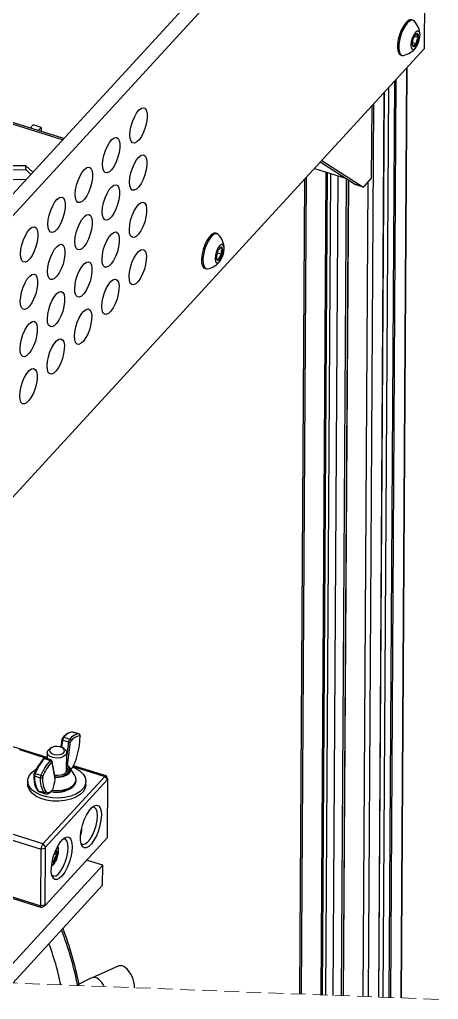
# Model space of a CAD drawing. Header units: millimetres. Extents: x -11 to 294, y 0 to 216.
# Drawn here: x 208.7 to 244.7, y 47.1 to 131.4 of the extents above; entities that cross this region are included whole.
import ezdxf

# ---------------------------------------------------------------- set-up
doc = ezdxf.new("R2010")
doc.units = ezdxf.units.MM
doc.linetypes.add('HIDDEN', pattern=[1.905, 1.27, -0.635])

msp = doc.modelspace()

# ---------------------------------------------------------------- linework, layer by layer
at = {"color": 7, "linetype": 'Continuous', "lineweight": 25}
for p, q in [((243.632, 151.343), (243.494, 128.83)), ((174.487, 77.791), (240.142, 149.396)), ((174.498, 79.662), (238.216, 149.153)), ((242.541, 131.304), (242.42, 131.342)), ((212.517, 121.125), (182.389, 130.586)), ((242.666, 129.921), (243.023, 129.809)), ((242.488, 129.372), (242.855, 129.257)), ((243.494, 128.83), (170.681, 49.419)), ((241.471, 128.321), (241.592, 128.283)), ((241.552, 47.196), (242.042, 127.246)), ((239.612, 47.271), (240.089, 125.116)), ((239.991, 47.256), (240.47, 125.532)), ((238.99, 117.702), (239.028, 123.959)), ((209.889, 122.291), (209.647, 122.026)), ((210.575, 122.076), (209.889, 122.291)), ((210.575, 122.076), (210.332, 121.811)), ((210.575, 122.076), (210.572, 121.736)), ((237.504, 117.193), (234.566, 119.093)), ((234.707, 119.246), (238.24, 116.962)), ((208.104, 118.428), (209.258, 118.447)), ((209.26, 118.785), (208.106, 118.767)), ((209.258, 118.447), (209.26, 118.785)), ((209.258, 118.447), (209.69, 118.042)), ((209.858, 118.225), (209.26, 118.785)), ((234.07, 118.551), (236.666, 117.736)), ((235.038, 47.447), (235.471, 118.111)), ((208.175, 117.602), (209.303, 117.62)), ((233.21, 117.613), (232.781, 47.534)), ((235.678, 47.422), (236.11, 117.91)), ((236.391, 47.395), (236.821, 117.635)), ((236.96, 117.545), (236.531, 47.389)), ((238.24, 116.962), (237.504, 117.193)), ((237.516, 117.188), (238.252, 116.957)), ((238.35, 117.004), (238.99, 117.702)), ((225.704, 112.941), (225.583, 112.979)), ((225.713, 111.294), (226.131, 111.163)), ((225.661, 110.779), (225.879, 110.71)), ((224.634, 109.958), (224.755, 109.92)), ((208.815, 68.605), (192.866, 73.614)), ((213.275, 70.07), (213.269, 70.07)), ((213.331, 70.068), (213.821, 69.914)), ((213.829, 69.912), (213.339, 70.066)), ((212.362, 69.428), (212.273, 68.786)), ((212.437, 69.37), (212.927, 69.216)), ((212.543, 69.624), (213.033, 69.47)), ((212.832, 67.179), (213.112, 69.217)), ((211.109, 67.885), (208.815, 68.605)), ((211.111, 68.315), (211.108, 67.765)), ((211.505, 68.739), (211.365, 68.661)), ((212.528, 68.654), (212.389, 68.734)), ((212.769, 66.786), (212.778, 68.304)), ((210.86, 67.789), (211.35, 67.635)), ((211.419, 67.667), (210.928, 67.821)), ((211.773, 66.025), (211.514, 67.473)), ((211.528, 67.536), (211.526, 67.545)), ((211.776, 66.151), (211.528, 67.536)), ((213.472, 66.329), (213.006, 67.041)), ((213.006, 67.041), (213.031, 66.998)), ((216.157, 66.3), (213.361, 67.178)), ((209.429, 65.856), (209.428, 65.586)), ((210.018, 66.299), (210.508, 66.145)), ((210.066, 66.508), (210.557, 66.354)), ((210.735, 60.446), (216.059, 66.252)), ((216.278, 65.98), (210.954, 60.174)), ((213.587, 65.948), (213.578, 66.042)), ((214.428, 65.555), (214.429, 65.826)), ((216.059, 66.252), (216.278, 65.98)), ((216.313, 65.981), (216.198, 66.256)), ((216.287, 61.078), (216.317, 65.955)), ((210.318, 65.011), (210.808, 64.857)), ((210.444, 64.92), (210.934, 64.766)), ((211.495, 65.005), (211.524, 65.036)), ((211.515, 65.06), (211.559, 65.108)), ((211.54, 65.059), (211.523, 65.037)), ((211.54, 65.059), (211.559, 65.108)), ((213.206, 65.272), (213.253, 65.308)), ((210.735, 60.446), (203.393, 62.752)), ((203.264, 62.301), (210.577, 60.004)), ((210.924, 55.161), (216.248, 60.968)), ((210.547, 55.127), (210.577, 60.004)), ((210.915, 60.063), (210.577, 60.004)), ((210.735, 60.446), (210.954, 60.174)), ((210.915, 60.063), (210.885, 55.186)), ((211.553, 59.048), (211.725, 58.994)), ((211.711, 59.59), (211.938, 59.519)), ((215.875, 58.616), (214.49, 59.051)), ((206.639, 48.542), (215.875, 58.616)), ((215.865, 56.895), (215.875, 58.616)), ((203.235, 57.424), (210.547, 55.127)), ((213.241, 57.689), (213.304, 57.729)), ((213.304, 57.757), (213.304, 57.729)), ((203.262, 57.286), (210.604, 54.98)), ((208.152, 48.483), (215.865, 56.895)), ((210.885, 55.186), (210.547, 55.127)), ((210.662, 54.993), (210.914, 55.153)), ((217.267, 49.948), (214.967, 48.941))]:
    msp.add_line(p, q, dxfattribs=at)
at = {"color": 8, "linetype": 'Continuous', "lineweight": 25}
for p, q in [((212.407, 121.005), (182.202, 130.49)), ((241.514, 47.197), (242.003, 127.204)), ((240.492, 47.237), (240.975, 126.082)), ((240.627, 47.231), (241.111, 126.23)), ((239.601, 47.271), (240.077, 125.103)), ((238.714, 47.305), (239.185, 124.13)), ((234.639, 47.462), (235.072, 118.236)), ((234.774, 47.457), (235.207, 118.194)), ((232.959, 47.527), (233.389, 117.809)), ((236.584, 47.387), (237.014, 117.511)), ((238.264, 47.323), (238.693, 117.378)), ((213.331, 70.068), (213.339, 70.066)), ((212.352, 68.753), (212.437, 69.37)), ((212.927, 69.216), (212.777, 68.124)), ((213.829, 69.912), (213.821, 69.914)), ((208.717, 68.558), (211.108, 67.807)), ((213.324, 67.111), (216.059, 66.252))]:
    msp.add_line(p, q, dxfattribs=at)
at = {"color": 7, "linetype": 'HIDDEN', "lineweight": 18}
msp.add_line((244.726, 47.073), (192.842, 49.073), dxfattribs=at)
at = {"color": 7, "linetype": 'Continuous', "lineweight": 25, "flags": 128}
for points in [[(242.42, 131.342), (242.306, 131.349), (242.117, 131.266), (241.916, 131.076), (241.716, 130.794), (241.534, 130.44), (241.382, 130.041), (241.272, 129.627), (241.211, 129.228), (241.206, 128.874), (241.255, 128.59)], [(242.646, 131.237), (242.59, 131.282), (242.428, 131.311), (242.239, 131.228), (242.037, 131.038), (241.838, 130.756), (241.655, 130.402), (241.503, 130.003), (241.393, 129.589), (241.333, 129.19), (241.327, 128.835), (241.376, 128.552)], [(242.363, 129.151), (242.391, 128.924), (242.474, 128.797), (242.6, 128.788), (242.75, 128.9), (242.9, 129.114), (243.028, 129.4), (243.114, 129.712), (243.146, 130.004), (243.118, 130.231), (243.034, 130.358), (242.908, 130.367), (242.759, 130.255), (242.609, 130.04), (242.481, 129.755), (242.394, 129.443), (242.363, 129.151)], [(242.922, 130.13), (242.893, 130.132), (242.861, 130.124), (242.828, 130.107), (242.793, 130.081), (242.758, 130.047), (242.722, 130.004), (242.687, 129.954), (242.653, 129.898)], [(243.023, 129.809), (243.026, 129.873), (243.024, 129.931), (243.017, 129.984), (243.006, 130.03), (242.991, 130.068), (242.971, 130.097), (242.948, 130.118), (242.922, 130.13)], [(242.486, 129.346), (242.483, 129.282), (242.485, 129.223), (242.492, 129.17), (242.503, 129.125), (242.518, 129.087), (242.537, 129.057), (242.56, 129.036), (242.587, 129.025)], [(242.587, 129.025), (242.616, 129.023), (242.648, 129.03), (242.681, 129.047), (242.716, 129.073), (242.751, 129.108), (242.787, 129.15), (242.822, 129.2), (242.855, 129.257)], [(241.255, 128.59), (241.355, 128.399), (241.471, 128.321)], [(241.376, 128.552), (241.476, 128.361), (241.62, 128.276), (241.717, 128.277)], [(218.236, 121.122), (218.211, 121.44), (218.24, 121.818), (218.323, 122.228), (218.453, 122.641), (218.62, 123.024), (218.812, 123.351), (219.015, 123.596), (219.214, 123.741), (219.393, 123.776), (219.54, 123.698), (219.644, 123.513), (219.696, 123.234), (219.694, 122.883), (219.637, 122.485), (219.53, 122.07), (219.38, 121.668), (219.199, 121.309), (218.999, 121.021), (218.797, 120.824), (218.606, 120.733), (218.442, 120.755), (218.315, 120.888), (218.236, 121.122)], [(215.887, 118.56), (215.862, 118.878), (215.892, 119.256), (215.975, 119.667), (216.104, 120.079), (216.272, 120.463), (216.464, 120.789), (216.666, 121.034), (216.865, 121.179), (217.044, 121.214), (217.191, 121.137), (217.295, 120.951), (217.348, 120.673), (217.345, 120.321), (217.288, 119.923), (217.181, 119.508), (217.031, 119.106), (216.85, 118.748), (216.651, 118.459), (216.448, 118.262), (216.258, 118.171), (216.093, 118.193), (215.966, 118.326), (215.887, 118.56)], [(218.211, 117.058), (218.186, 117.376), (218.216, 117.754), (218.298, 118.164), (218.428, 118.577), (218.595, 118.96), (218.788, 119.287), (218.99, 119.532), (219.189, 119.677), (219.368, 119.712), (219.515, 119.634), (219.619, 119.449), (219.671, 119.17), (219.669, 118.819), (219.612, 118.421), (219.505, 118.005), (219.355, 117.604), (219.174, 117.245), (218.975, 116.957), (218.772, 116.76), (218.581, 116.669), (218.417, 116.691), (218.29, 116.823), (218.211, 117.058)], [(213.539, 115.998), (213.513, 116.316), (213.543, 116.695), (213.626, 117.105), (213.756, 117.518), (213.923, 117.901), (214.115, 118.228), (214.318, 118.472), (214.516, 118.618), (214.695, 118.653), (214.842, 118.575), (214.946, 118.39), (214.999, 118.111), (214.997, 117.76), (214.94, 117.362), (214.832, 116.946), (214.682, 116.544), (214.501, 116.186), (214.302, 115.898), (214.099, 115.701), (213.909, 115.61), (213.744, 115.631), (213.618, 115.764), (213.539, 115.998)], [(215.863, 114.496), (215.837, 114.814), (215.867, 115.192), (215.95, 115.603), (216.08, 116.015), (216.247, 116.399), (216.439, 116.725), (216.642, 116.97), (216.84, 117.115), (217.019, 117.15), (217.166, 117.072), (217.27, 116.887), (217.323, 116.609), (217.32, 116.257), (217.264, 115.859), (217.156, 115.444), (217.006, 115.042), (216.825, 114.684), (216.626, 114.395), (216.423, 114.198), (216.233, 114.107), (216.068, 114.129), (215.941, 114.262), (215.863, 114.496)], [(237.516, 117.188), (237.516, 117.188), (237.504, 117.193)], [(238.24, 116.962), (238.251, 116.957), (238.264, 116.955), (238.277, 116.955), (238.29, 116.959), (238.305, 116.966), (238.32, 116.976), (238.335, 116.988), (238.35, 117.004)], [(211.19, 113.437), (211.164, 113.755), (211.194, 114.133), (211.277, 114.544), (211.407, 114.956), (211.574, 115.339), (211.766, 115.666), (211.969, 115.911), (212.167, 116.056), (212.347, 116.091), (212.493, 116.013), (212.597, 115.828), (212.65, 115.549), (212.648, 115.198), (212.591, 114.8), (212.484, 114.385), (212.334, 113.983), (212.152, 113.625), (211.953, 113.336), (211.751, 113.139), (211.56, 113.048), (211.395, 113.07), (211.269, 113.203), (211.19, 113.437)], [(218.186, 112.993), (218.161, 113.311), (218.191, 113.69), (218.274, 114.1), (218.403, 114.513), (218.571, 114.896), (218.763, 115.223), (218.965, 115.468), (219.164, 115.613), (219.343, 115.648), (219.49, 115.57), (219.594, 115.385), (219.647, 115.106), (219.644, 114.755), (219.588, 114.357), (219.48, 113.941), (219.33, 113.54), (219.149, 113.181), (218.95, 112.893), (218.747, 112.696), (218.557, 112.605), (218.392, 112.627), (218.265, 112.759), (218.186, 112.993)], [(213.514, 111.934), (213.488, 112.252), (213.518, 112.631), (213.601, 113.041), (213.731, 113.453), (213.898, 113.837), (214.09, 114.163), (214.293, 114.408), (214.491, 114.554), (214.67, 114.589), (214.817, 114.511), (214.921, 114.326), (214.974, 114.047), (214.972, 113.696), (214.915, 113.297), (214.807, 112.882), (214.658, 112.48), (214.476, 112.122), (214.277, 111.834), (214.074, 111.637), (213.884, 111.546), (213.719, 111.567), (213.593, 111.7), (213.514, 111.934)], [(208.841, 110.875), (208.815, 111.193), (208.845, 111.571), (208.928, 111.982), (209.058, 112.394), (209.225, 112.778), (209.417, 113.104), (209.62, 113.349), (209.818, 113.495), (209.998, 113.53), (210.145, 113.452), (210.248, 113.266), (210.301, 112.988), (210.299, 112.636), (210.242, 112.238), (210.135, 111.823), (209.985, 111.421), (209.803, 111.063), (209.604, 110.775), (209.402, 110.578), (209.211, 110.486), (209.046, 110.508), (208.92, 110.641), (208.841, 110.875)], [(215.838, 110.432), (215.812, 110.75), (215.842, 111.128), (215.925, 111.539), (216.055, 111.951), (216.222, 112.335), (216.414, 112.661), (216.617, 112.906), (216.815, 113.051), (216.994, 113.086), (217.141, 113.008), (217.245, 112.823), (217.298, 112.545), (217.296, 112.193), (217.239, 111.795), (217.131, 111.38), (216.981, 110.978), (216.8, 110.62), (216.601, 110.331), (216.398, 110.134), (216.208, 110.043), (216.043, 110.065), (215.917, 110.198), (215.838, 110.432)], [(225.583, 112.979), (225.424, 112.976), (225.23, 112.865), (225.028, 112.651), (224.831, 112.348)], [(225.809, 112.875), (225.715, 112.937), (225.545, 112.938), (225.352, 112.827), (225.149, 112.612), (224.953, 112.31)], [(224.831, 112.348), (224.655, 111.981), (224.513, 111.575), (224.415, 111.162), (224.368, 110.771), (224.376, 110.432), (224.438, 110.17), (224.55, 110.005), (224.634, 109.958)], [(224.953, 112.31), (224.777, 111.943), (224.634, 111.537), (224.536, 111.124), (224.489, 110.733), (224.497, 110.394), (224.56, 110.132), (224.672, 109.966), (224.825, 109.909), (224.88, 109.915)], [(211.165, 109.373), (211.139, 109.691), (211.169, 110.069), (211.252, 110.479), (211.382, 110.892), (211.549, 111.275), (211.741, 111.602), (211.944, 111.847), (212.142, 111.992), (212.322, 112.027), (212.469, 111.949), (212.572, 111.764), (212.625, 111.485), (212.623, 111.134), (212.566, 110.736), (212.459, 110.32), (212.309, 109.919), (212.127, 109.56), (211.928, 109.272), (211.726, 109.075), (211.535, 108.984), (211.37, 109.006), (211.244, 109.139), (211.165, 109.373)], [(218.162, 108.929), (218.136, 109.247), (218.166, 109.626), (218.249, 110.036), (218.379, 110.449), (218.546, 110.832), (218.738, 111.159), (218.941, 111.404), (219.139, 111.549), (219.318, 111.584), (219.465, 111.506), (219.569, 111.321), (219.622, 111.042), (219.619, 110.691), (219.563, 110.293), (219.455, 109.877), (219.305, 109.476), (219.124, 109.117), (218.925, 108.829), (218.722, 108.632), (218.532, 108.541), (218.367, 108.562), (218.24, 108.695), (218.162, 108.929)], [(225.922, 111.892), (225.772, 111.678), (225.644, 111.392), (225.557, 111.08), (225.526, 110.788), (225.554, 110.561), (225.637, 110.434), (225.763, 110.425), (225.913, 110.537), (226.063, 110.752), (226.191, 111.037), (226.277, 111.349), (226.309, 111.641), (226.281, 111.868), (226.197, 111.995), (226.071, 112.004), (225.922, 111.892)], [(226.169, 111.667), (226.154, 111.705), (226.134, 111.735), (226.111, 111.755), (226.085, 111.767), (226.056, 111.769), (226.024, 111.761), (225.991, 111.745), (225.956, 111.719)], [(213.489, 107.87), (213.463, 108.188), (213.493, 108.566), (213.576, 108.977), (213.706, 109.389), (213.873, 109.773), (214.065, 110.099), (214.268, 110.344), (214.466, 110.49), (214.646, 110.525), (214.793, 110.447), (214.896, 110.262), (214.949, 109.983), (214.947, 109.632), (214.89, 109.233), (214.783, 108.818), (214.633, 108.416), (214.451, 108.058), (214.252, 107.77), (214.05, 107.573), (213.859, 107.482), (213.694, 107.503), (213.568, 107.636), (213.489, 107.87)], [(225.666, 110.762), (225.681, 110.724), (225.7, 110.694), (225.723, 110.674), (225.75, 110.662), (225.779, 110.66), (225.811, 110.668), (225.844, 110.685), (225.879, 110.71)], [(208.816, 106.811), (208.791, 107.129), (208.82, 107.507), (208.903, 107.918), (209.033, 108.33), (209.2, 108.714), (209.392, 109.04), (209.595, 109.285), (209.794, 109.43), (209.973, 109.465), (210.12, 109.387), (210.223, 109.202), (210.276, 108.924), (210.274, 108.572), (210.217, 108.174), (210.11, 107.759), (209.96, 107.357), (209.779, 106.999), (209.579, 106.71), (209.377, 106.513), (209.186, 106.422), (209.022, 106.444), (208.895, 106.577), (208.816, 106.811)], [(215.813, 106.368), (215.787, 106.686), (215.817, 107.064), (215.9, 107.475), (216.03, 107.887), (216.197, 108.271), (216.389, 108.597), (216.592, 108.842), (216.79, 108.987), (216.969, 109.022), (217.116, 108.944), (217.22, 108.759), (217.273, 108.48), (217.271, 108.129), (217.214, 107.731), (217.106, 107.316), (216.957, 106.914), (216.775, 106.556), (216.576, 106.267), (216.374, 106.07), (216.183, 105.979), (216.018, 106.001), (215.892, 106.134), (215.813, 106.368)], [(211.14, 105.309), (211.114, 105.626), (211.144, 106.005), (211.227, 106.415), (211.357, 106.828), (211.524, 107.211), (211.716, 107.538), (211.919, 107.783), (212.117, 107.928), (212.297, 107.963), (212.444, 107.885), (212.547, 107.7), (212.6, 107.421), (212.598, 107.07), (212.541, 106.672), (212.434, 106.256), (212.284, 105.855), (212.103, 105.496), (211.903, 105.208), (211.701, 105.011), (211.51, 104.92), (211.345, 104.942), (211.219, 105.074), (211.14, 105.309)], [(213.464, 103.806), (213.438, 104.124), (213.468, 104.502), (213.551, 104.913), (213.681, 105.325), (213.848, 105.709), (214.04, 106.035), (214.243, 106.28), (214.441, 106.426), (214.621, 106.461), (214.768, 106.383), (214.871, 106.197), (214.924, 105.919), (214.922, 105.567), (214.865, 105.169), (214.758, 104.754), (214.608, 104.352), (214.426, 103.994), (214.227, 103.706), (214.025, 103.509), (213.834, 103.418), (213.669, 103.439), (213.543, 103.572), (213.464, 103.806)], [(208.791, 102.747), (208.766, 103.065), (208.795, 103.443), (208.878, 103.854), (209.008, 104.266), (209.175, 104.65), (209.367, 104.976), (209.57, 105.221), (209.769, 105.366), (209.948, 105.401), (210.095, 105.323), (210.199, 105.138), (210.251, 104.86), (210.249, 104.508), (210.192, 104.11), (210.085, 103.695), (209.935, 103.293), (209.754, 102.935), (209.554, 102.646), (209.352, 102.449), (209.161, 102.358), (208.997, 102.38), (208.87, 102.513), (208.791, 102.747)], [(211.115, 101.244), (211.09, 101.562), (211.119, 101.941), (211.202, 102.351), (211.332, 102.764), (211.499, 103.147), (211.691, 103.474), (211.894, 103.719), (212.093, 103.864), (212.272, 103.899), (212.419, 103.821), (212.523, 103.636), (212.575, 103.357), (212.573, 103.006), (212.516, 102.608), (212.409, 102.192), (212.259, 101.791), (212.078, 101.432), (211.878, 101.144), (211.676, 100.947), (211.485, 100.856), (211.321, 100.878), (211.194, 101.01), (211.115, 101.244)], [(208.766, 98.683), (208.741, 99.001), (208.771, 99.379), (208.853, 99.79), (208.983, 100.202), (209.15, 100.586), (209.343, 100.912), (209.545, 101.157), (209.744, 101.302), (209.923, 101.337), (210.07, 101.259), (210.174, 101.074), (210.226, 100.796), (210.224, 100.444), (210.167, 100.046), (210.06, 99.631), (209.91, 99.229), (209.729, 98.871), (209.53, 98.582), (209.327, 98.385), (209.136, 98.294), (208.972, 98.316), (208.845, 98.449), (208.766, 98.683)], [(213.331, 70.068), (213.306, 70.073), (213.284, 70.073)], [(212.363, 69.419), (212.363, 69.419), (212.362, 69.428)], [(213.907, 69.742), (213.911, 69.741), (213.915, 69.739), (213.918, 69.735), (213.921, 69.73), (213.923, 69.724), (213.925, 69.717), (213.925, 69.709), (213.926, 69.7)], [(211.92, 67.824), (211.603, 67.868), (211.338, 67.979), (211.166, 68.14), (211.112, 68.327), (211.184, 68.511), (211.365, 68.661)], [(211.686, 68.137), (211.927, 68.103), (212.171, 68.126), (212.38, 68.202), (212.523, 68.319), (212.579, 68.459), (212.538, 68.601), (212.406, 68.723), (212.205, 68.808), (211.964, 68.841), (211.72, 68.818), (211.511, 68.742), (211.368, 68.625), (211.312, 68.485), (211.354, 68.343), (211.485, 68.221), (211.686, 68.137)], [(212.528, 68.654), (212.551, 68.64), (212.723, 68.479), (212.777, 68.292), (212.705, 68.108), (212.516, 67.954), (212.241, 67.855), (211.92, 67.824)], [(211.514, 67.473), (211.512, 67.482), (211.508, 67.489), (211.504, 67.494), (211.499, 67.497), (211.493, 67.497), (211.486, 67.495), (211.479, 67.49), (211.472, 67.483)], [(210.554, 64.631), (210.138, 64.833), (209.805, 65.082), (209.571, 65.367), (209.448, 65.674), (209.441, 65.989), (209.55, 66.297), (209.77, 66.584), (210.092, 66.836), (210.17, 66.883)], [(213.292, 67.056), (213.522, 66.957), (213.899, 66.73), (214.184, 66.461), (214.364, 66.163), (214.429, 65.85), (214.378, 65.537), (214.212, 65.238), (213.94, 64.967), (213.573, 64.737), (213.13, 64.559), (212.63, 64.44), (212.098, 64.388), (211.558, 64.403), (211.035, 64.485), (210.554, 64.631)], [(212.77, 67.038), (212.783, 67.017), (212.835, 66.827), (212.766, 66.639), (212.584, 66.479), (212.315, 66.368), (211.994, 66.321), (211.743, 66.333)], [(209.945, 66.36), (209.945, 66.363), (209.944, 66.373)], [(211.47, 64.97), (211.798, 64.934), (212.25, 64.947), (212.678, 65.031), (213.05, 65.179), (213.339, 65.38), (213.524, 65.62), (213.59, 65.88), (213.587, 65.948)], [(211.54, 65.059), (212.021, 65.031), (212.493, 65.086), (212.918, 65.217), (213.258, 65.415), (213.485, 65.663), (213.579, 65.938), (213.532, 66.218), (213.472, 66.329)], [(216.059, 66.252), (216.089, 66.281), (216.119, 66.297), (216.146, 66.302), (216.169, 66.294), (216.188, 66.274), (216.198, 66.256)], [(216.317, 65.955), (216.316, 65.967), (216.314, 65.978), (216.311, 65.985), (216.306, 65.99), (216.3, 65.992), (216.293, 65.991), (216.286, 65.987), (216.278, 65.98)], [(210.552, 64.36), (210.136, 64.562), (209.803, 64.811), (209.569, 65.096), (209.446, 65.404), (209.428, 65.586)], [(214.428, 65.555), (214.376, 65.266), (214.21, 64.967), (213.938, 64.696), (213.571, 64.466), (213.128, 64.288), (212.629, 64.17), (212.096, 64.117), (211.556, 64.132), (211.033, 64.214), (210.552, 64.36)], [(210.984, 64.943), (211.033, 64.894), (211.089, 64.863), (211.15, 64.851), (211.217, 64.857), (211.288, 64.881), (211.362, 64.923), (211.438, 64.983), (211.515, 65.06)], [(215.728, 63.275), (215.754, 62.919), (215.723, 62.5), (215.638, 62.047), (215.504, 61.586), (215.328, 61.148), (215.123, 60.759), (214.901, 60.444), (214.676, 60.222), (214.462, 60.109), (214.272, 60.11), (214.12, 60.227), (214.013, 60.45), (213.959, 60.767), (213.962, 61.158), (214.02, 61.597), (214.131, 62.058), (214.287, 62.511), (214.479, 62.928), (214.694, 63.283), (214.92, 63.553), (215.141, 63.722), (215.344, 63.778), (215.517, 63.719), (215.647, 63.548), (215.728, 63.275)], [(215.416, 62.86), (215.389, 63.194), (215.306, 63.44), (215.174, 63.579), (215.001, 63.602), (214.96, 63.591)], [(213.995, 60.518), (214.021, 60.489), (214.175, 60.407), (214.363, 60.444), (214.571, 60.596), (214.784, 60.853), (214.986, 61.196), (215.161, 61.599), (215.298, 62.032), (215.385, 62.463), (215.416, 62.86)], [(213.223, 60.543), (213.249, 60.186), (213.218, 59.768), (213.133, 59.314), (212.998, 58.854), (212.823, 58.415), (212.618, 58.026), (212.395, 57.711), (212.17, 57.49), (211.956, 57.377), (211.767, 57.378), (211.614, 57.494), (211.508, 57.718), (211.454, 58.035), (211.456, 58.425), (211.515, 58.865), (211.626, 59.326), (211.782, 59.779), (211.974, 60.196), (212.189, 60.551), (212.414, 60.821), (212.636, 60.989), (212.839, 61.046), (213.011, 60.987), (213.142, 60.815), (213.223, 60.543)], [(212.911, 60.128), (212.884, 60.461), (212.801, 60.707), (212.668, 60.847), (212.495, 60.869), (212.455, 60.859)], [(211.475, 58.612), (211.59, 58.653), (211.742, 58.809), (211.886, 59.056), (212, 59.357), (212.066, 59.667), (212.074, 59.938), (212.023, 60.129), (211.971, 60.19)], [(211.49, 57.786), (211.515, 57.756), (211.669, 57.675), (211.858, 57.711), (212.066, 57.864), (212.279, 58.121), (212.481, 58.464), (212.656, 58.866), (212.792, 59.299), (212.879, 59.73), (212.911, 60.128)], [(211.899, 59.937), (211.876, 59.956), (211.86, 59.963)], [(210.662, 54.993), (210.642, 54.983), (210.615, 54.978), (210.592, 54.986), (210.572, 55.006), (210.558, 55.037), (210.55, 55.078), (210.547, 55.127)], [(210.885, 55.186), (210.886, 55.174), (210.888, 55.164), (210.891, 55.156), (210.896, 55.151), (210.902, 55.149), (210.909, 55.15), (210.916, 55.154), (210.924, 55.161)]]:
    msp.add_lwpolyline(points, dxfattribs=at)
at = {"color": 8, "linetype": 'Continuous', "lineweight": 25, "flags": 128}
for points in [[(211.35, 67.635), (211.368, 67.651), (211.385, 67.663), (211.402, 67.668), (211.416, 67.668), (211.418, 67.668)], [(211.762, 66.23), (212.061, 66.225), (212.391, 66.279), (212.673, 66.39), (212.881, 66.548), (212.991, 66.736), (212.993, 66.936), (212.888, 67.126), (212.771, 67.231)], [(213.031, 66.998), (213.073, 66.883), (213.062, 66.68), (212.947, 66.489), (212.739, 66.328), (212.456, 66.21), (212.125, 66.148), (211.777, 66.146)]]:
    msp.add_lwpolyline(points, dxfattribs=at)
at = {"color": 7, "linetype": 'Continuous', "lineweight": 25}
for centre, radius, start, end in [((241.384, 130.008), 1.762, 0.34081, 44.246), ((243.899, 129.219), 1.419, 151.38645, 174.85745), ((241.609, 129.936), 1.419, 331.38944, 354.85447), ((241.384, 130.008), 1.762, 280.88693, 324.79273), ((224.547, 111.645), 1.762, 0.34081, 44.246), ((226.596, 110.944), 0.948, 160.17443, 191.09395), ((226.692, 111.013), 1.02, 136.2109, 165.61403), ((225.239, 111.485), 0.948, 340.17084, 11.09531), ((224.547, 111.645), 1.762, 280.88693, 324.79273), ((225.142, 111.416), 1.02, 316.20901, 345.61784), ((213.42, 68.987), 1.084, 94.72831, 144.06935), ((212.942, 69.308), 0.509, 141.67646, 173.06235), ((213.432, 69.154), 0.509, 141.67645, 173.06427), ((213.018, 69.463), 0.263, 249.70087, 290.92448), ((213.911, 68.833), 1.084, 94.72853, 144.06882), ((212.983, 69.304), 0.173, 4.57216, 73.11674), ((213.314, 69.192), 0.203, 141.67654, 173.06524), ((213.992, 68.711), 1.034, 94.72884, 144.06866), ((206.949, 69.87), 6.978, 342.88707, 358.60516), ((213.774, 69.783), 0.139, 342.80326, 70.11654), ((213.818, 69.877), 0.0368, 43.55962, 71.95457), ((213.889, 69.738), 0.0527, 313.9252, 12.02749), ((208.803, 68.505), 0.101, 82.91926, 148.30829), ((214.25, 64.692), 4.635, 139.30289, 157.14648), ((214.543, 64.621), 4.858, 139.30238, 157.14702), ((215.034, 64.467), 4.858, 139.30238, 157.14702), ((214.986, 64.461), 4.634, 139.30267, 157.14671), ((210.815, 67.717), 0.0787, 130.76701, 181.78479), ((211.3, 67.47), 0.173, 4.57209, 73.11658), ((210.814, 68.579), 2.907, 323.15396, 344.79715), ((212.369, 66.816), 0.4, 294.72253, 355.64166), ((212.155, 66.118), 2.145, 175.1632, 211.07214), ((210.565, 66.281), 0.547, 155.51986, 178.05764), ((212.646, 65.964), 2.145, 175.16349, 211.07185), ((211.055, 66.127), 0.548, 155.5262, 178.0513), ((210.573, 66.329), 0.194, 250.50731, 309.21525), ((210.468, 66.018), 0.347, 44.47667, 75.10041), ((212.745, 66.004), 2.057, 175.16366, 211.07142), ((210.915, 66.171), 0.219, 155.51687, 178.06198), ((210.847, 65), 0.148, 254.75408, 337.40006), ((211.953, 67.172), 2.276, 257.10783, 303.40876), ((211.434, 65.058), 0.0812, 318.62697, 1.2079), ((216.102, 61.082), 0.185, 321.80101, 358.77751), ((211.316, 59.989), 0.74, 141.79958, 178.7801), ((211.1, 60.059), 0.185, 141.7943, 178.78422), ((211.419, 59.681), 0.544, 342.61988, 28.00088), ((210.316, 59.843), 1.762, 0.34068, 14.503), ((210.619, 59.749), 1.339, 325.69626, 350.1105), ((210.316, 59.843), 1.762, 309.74494, 324.79233), ((211.511, 59.1), 0.239, 270.7665, 333.59838), ((181.766, 41.732), 32.761, 11.6476, 20.45777), ((217.428, 49.447), 0.527, 43.69831, 107.7432), ((216.447, 48.143), 2.152, 358.33457, 50.77158)]:
    msp.add_arc(centre, radius, start, end, dxfattribs=at)
at = {"color": 8, "linetype": 'Continuous', "lineweight": 25}
for centre, radius, start, end in [((212.453, 69.475), 0.106, 211.47463, 260.91836), ((212.506, 69.531), 0.0995, 68.2016, 126.62801), ((210.823, 67.696), 0.0995, 68.21418, 126.41759), ((210.92, 67.75), 0.0714, 83.64233, 147.58693), ((211.443, 67.522), 0.0861, 325.3719, 9.374), ((210.035, 66.394), 0.0963, 200.48163, 259.34254), ((210.013, 66.4), 0.12, 63.59996, 105.92525), ((210.351, 65.121), 0.115, 218.56548, 252.92937), ((210.523, 65.162), 0.254, 216.28338, 251.85296), ((211.014, 65.009), 0.256, 216.3728, 249.55891), ((181.629, 41.597), 32.782, 11.75716, 20.45655), ((215.127, 48.44), 0.526, 43.69166, 107.79183), ((214.417, 47.432), 1.753, 25.30316, 51.51993)]:
    msp.add_arc(centre, radius, start, end, dxfattribs=at)
at = {"color": 7, "linetype": 'Continuous', "lineweight": 25}
for points, knots in [([(242.922, 130.13), (242.888, 130.12), (242.847, 130.109), (242.811, 130.089), (242.806, 130.086)], [0, 0, 0, 0, 0.851986, 1, 1, 1, 1]), ([(242.855, 129.257), (242.851, 129.299), (242.842, 129.387), (242.855, 129.506), (242.888, 129.609), (242.94, 129.709), (242.991, 129.771), (243.023, 129.809)], [0, 0, 0, 0, 0.215842, 0.440488, 0.595011, 0.754, 1, 1, 1, 1]), ([(243.023, 129.809), (243.004, 129.831), (242.957, 129.887), (242.897, 129.977), (242.892, 130.076), (242.915, 130.117), (242.922, 130.13)], [0, 0, 0, 0, 0.241423, 0.609373, 0.885147, 1, 1, 1, 1]), ([(242.481, 129.184), (242.497, 129.152), (242.525, 129.095), (242.567, 129.047), (242.587, 129.025)], [0, 0, 0, 0, 0.544738, 1, 1, 1, 1]), ([(242.587, 129.025), (242.589, 129.046), (242.595, 129.091), (242.632, 129.147), (242.684, 129.187), (242.757, 129.226), (242.817, 129.244), (242.855, 129.257)], [0, 0, 0, 0, 0.165909, 0.353227, 0.5048, 0.684364, 1, 1, 1, 1]), ([(226.169, 111.667), (226.14, 111.675), (226.086, 111.69), (226.022, 111.707), (225.982, 111.718), (225.965, 111.72), (225.96, 111.721)], [0, 0, 0, 0, 0.42446, 0.769043, 0.923891, 1, 1, 1, 1]), ([(226.131, 111.163), (226.117, 111.202), (226.091, 111.281), (226.077, 111.39), (226.086, 111.485), (226.112, 111.576), (226.148, 111.633), (226.169, 111.667)], [0, 0, 0, 0, 0.234773, 0.468181, 0.620695, 0.771952, 1, 1, 1, 1]), ([(225.666, 110.763), (225.666, 110.764), (225.667, 110.773), (225.7, 110.754), (225.731, 110.753), (225.796, 110.732), (225.846, 110.719), (225.879, 110.71)], [0, 0, 0, 0, 0.008387, 0.125728, 0.292061, 0.531544, 1, 1, 1, 1]), ([(225.879, 110.71), (225.88, 110.741), (225.882, 110.827), (225.931, 110.973), (226.033, 111.088), (226.107, 111.145), (226.131, 111.163)], [0, 0, 0, 0, 0.16752, 0.480926, 0.831845, 1, 1, 1, 1]), ([(212.997, 70.011), (212.965, 70.002), (212.831, 69.96), (212.645, 69.811), (212.504, 69.67), (212.439, 69.605)], [0, 0, 0, 0, 0.140182, 0.601992, 1, 1, 1, 1]), ([(213.305, 70.073), (213.255, 70.074), (213.148, 70.076), (213.049, 70.034), (212.997, 70.011)], [0, 0, 0, 0, 0.4663799, 1, 1, 1, 1]), ([(212.446, 69.611), (212.436, 69.599), (212.415, 69.572), (212.392, 69.524), (212.373, 69.473), (212.366, 69.437), (212.363, 69.419)], [0, 0, 0, 0, 0.223833, 0.480501, 0.747327, 1, 1, 1, 1]), ([(213.941, 69.749), (213.938, 69.764), (213.933, 69.795), (213.913, 69.838), (213.884, 69.877), (213.857, 69.894), (213.844, 69.903)], [0, 0, 0, 0, 0.242463, 0.497681, 0.752572, 1, 1, 1, 1]), ([(210.927, 67.822), (210.913, 67.825), (210.884, 67.831), (210.839, 67.823), (210.798, 67.805), (210.775, 67.786), (210.764, 67.776)], [0, 0, 0, 0, 0.246118, 0.496662, 0.750468, 1, 1, 1, 1]), ([(211.526, 67.544), (211.522, 67.558), (211.514, 67.586), (211.489, 67.622), (211.457, 67.652), (211.431, 67.662), (211.418, 67.668)], [0, 0, 0, 0, 0.249901, 0.503015, 0.753177, 1, 1, 1, 1]), ([(213.022, 66.992), (213.001, 67.033), (212.945, 67.147), (212.837, 67.217), (212.769, 67.263)], [0, 0, 0, 0, 0.3630962, 1, 1, 1, 1]), ([(209.944, 66.371), (209.945, 66.288), (209.947, 66.061), (209.988, 65.71), (210.079, 65.338), (210.204, 65.14), (210.262, 65.049)], [0, 0, 0, 0, 0.179868, 0.494019, 0.767541, 1, 1, 1, 1]), ([(209.98, 66.515), (209.975, 66.503), (209.965, 66.477), (209.954, 66.438), (209.947, 66.399), (209.946, 66.373), (209.945, 66.36)], [0, 0, 0, 0, 0.2532149, 0.5130151, 0.7661675, 1, 1, 1, 1]), ([(211.773, 66.025), (211.771, 66.014), (211.699, 65.708), (211.628, 65.403), (211.559, 65.108)], [0, 0, 0, 0, 0.035757, 1, 1, 1, 1]), ([(211.773, 66.025), (211.776, 66.042), (211.784, 66.082), (211.779, 66.123), (211.777, 66.146)], [0, 0, 0, 0, 0.418553, 1, 1, 1, 1]), ([(210.262, 65.049), (210.29, 65.016), (210.342, 64.956), (210.419, 64.937), (210.455, 64.929)], [0, 0, 0, 0, 0.543755, 1, 1, 1, 1]), ([(210.924, 64.782), (210.954, 64.769), (211.044, 64.731), (211.218, 64.78), (211.374, 64.88), (211.46, 64.968), (211.495, 65.005)], [0, 0, 0, 0, 0.148691, 0.438558, 0.768622, 1, 1, 1, 1]), ([(213.978, 61.216), (214.005, 61.291), (214.069, 61.473), (214.066, 61.667), (214.064, 61.781)], [0, 0, 0, 0, 0.410649, 1, 1, 1, 1]), ([(211.938, 59.519), (211.923, 59.547), (211.882, 59.619), (211.839, 59.744), (211.857, 59.864), (211.889, 59.92), (211.899, 59.937)], [0, 0, 0, 0, 0.214738, 0.56414, 0.868052, 1, 1, 1, 1]), ([(211.725, 58.994), (211.726, 59.079), (211.727, 59.228), (211.825, 59.404), (211.903, 59.483), (211.938, 59.519)], [0, 0, 0, 0, 0.42955, 0.745604, 1, 1, 1, 1]), ([(211.539, 58.962), (211.564, 58.97), (211.625, 58.99), (211.688, 58.993), (211.725, 58.994)], [0, 0, 0, 0, 0.4214258, 1, 1, 1, 1]), ([(214.967, 48.941), (214.809, 48.87), (214.362, 48.67), (213.936, 48.427), (213.661, 48.271)], [0, 0, 0, 0, 0.354349, 1, 1, 1, 1])]:
    msp.add_open_spline(points, degree=3, knots=knots, dxfattribs=at)
at = {"color": 8, "linetype": 'Continuous', "lineweight": 25}
msp.add_open_spline([(212.261, 48.325), (212.151, 48.842), (211.898, 50.046), (211.488, 51.205), (211.254, 51.867)], degree=3, knots=[0, 0, 0, 0, 0.430036, 1, 1, 1, 1], dxfattribs=at)

doc.saveas('drawing.dxf')
